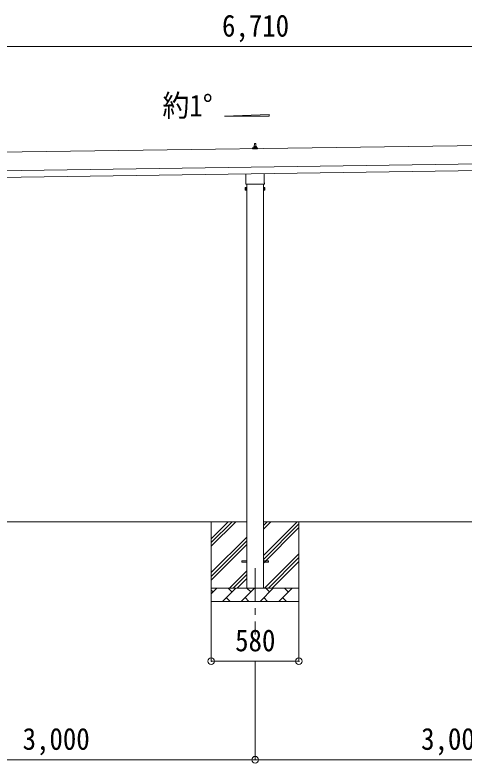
# Model space of a CAD drawing. Units: millimetres at full size, sheet at 1:50; some dimension numbers follow another scale. Extents: x -14053 to 14053, y -9700 to 9700.
# Drawn here: x 600 to 3981, y -6767 to -1136 of the extents above; entities that cross this region are included whole.
import ezdxf
from ezdxf.enums import TextEntityAlignment as Align

# ---------------------------------------------------------------- set-up
doc = ezdxf.new("R2010")
doc.units = ezdxf.units.MM
doc.header["$LTSCALE"] = 50
doc.header["$PDMODE"] = 32
doc.header["$PDSIZE"] = 50
doc.linetypes.add('CHAIN1', pattern=[8, 5, -1, 1, -1])
for name, color, linetype, lineweight in [('0-0_0', 7, 'Continuous', 9), ('0-1_Defpoints', 4, 'Continuous', 9), ('0-5_ELV2', 4, 'Continuous', 9), ('0-6_PARTS1', 6, 'Continuous', 9)]:
    doc.layers.add(name, color=color, linetype=linetype, lineweight=lineweight)
doc.styles.add('ＭＳ ゴシック', font='')
doc.styles.get('ＭＳ ゴシック').set_extended_font_data('MS Gothic')

msp = doc.modelspace()

# ---------------------------------------------------------------- linework, layer by layer
at = {"layer": '0-0_0'}
for p, q in [((2345.37, -4950.76), (-529.63, -4950.76)), ((2077.87, -4950.76), (2077.87, -5550.76)), ((2077.87, -5135.81), (2262.93, -4950.76)), ((2077.87, -5107.53), (2234.64, -4950.76)), ((2077.87, -5079.24), (2206.36, -4950.76)), ((5345.37, -4950.76), (2470.37, -4950.76)), ((2470.37, -5205.86), (2725.47, -4950.76)), ((2470.37, -5007.87), (2527.48, -4950.76)), ((2470.37, -4979.58), (2499.2, -4950.76)), ((2737.87, -4950.76), (2737.87, -5550.76)), ((2470.37, -5234.14), (2737.87, -4966.64)), ((2470.37, -5262.43), (2737.87, -4994.93)), ((2077.87, -5333.8), (2345.37, -5066.3)), ((2077.87, -5362.08), (2345.37, -5094.58)), ((2077.87, -5390.37), (2345.37, -5122.87)), ((2480.03, -5450.76), (2737.87, -5192.92)), ((2508.32, -5450.76), (2737.87, -5221.2)), ((2536.6, -5450.76), (2737.87, -5249.48)), ((2215.47, -5450.76), (2345.37, -5320.86)), ((2243.76, -5450.76), (2345.37, -5349.14)), ((2272.04, -5450.76), (2345.37, -5377.43)), ((2077.87, -5450.76), (2737.87, -5450.76)), ((2077.87, -5493.65), (2120.77, -5450.76)), ((2162.19, -5550.76), (2262.19, -5450.76)), ((2233.64, -5479.31), (2205.08, -5450.76)), ((2303.61, -5550.76), (2403.61, -5450.76)), ((2375.06, -5479.31), (2346.5, -5450.76)), ((2445.03, -5550.76), (2545.03, -5450.76)), ((2516.48, -5479.31), (2487.93, -5450.76)), ((2586.45, -5550.76), (2686.45, -5450.76)), ((2657.9, -5479.31), (2629.35, -5450.76)), ((2734.59, -5450.76), (2737.87, -5447.47)), ((2092.21, -5479.31), (2077.87, -5464.97)), ((2737.87, -5550.76), (2077.87, -5550.76)), ((2190.74, -5522.21), (2219.3, -5550.76)), ((2332.16, -5522.21), (2360.72, -5550.76)), ((2473.59, -5522.21), (2502.14, -5550.76)), ((2615.01, -5522.21), (2643.56, -5550.76))]:
    msp.add_line(p, q, dxfattribs=at)
at = {"layer": '0-1_Defpoints'}
for p, q in [((4450.11, -2112.31), (-914.85, -2188.95)), ((2389.62, -2144.14), (2389.62, -2136.43)), ((2390.01, -2135.64), (2425.74, -2135.64)), ((2390.39, -2135.46), (2397.11, -2133.83)), ((2397.49, -2133.64), (2418.26, -2133.64)), ((2397.87, -2132.85), (2397.87, -2128.64)), ((2398.87, -2128.64), (2416.87, -2128.64)), ((2401.87, -2128.64), (2402.6, -2105.12)), ((2403.6, -2104.14), (2412.15, -2104.14)), ((2413.15, -2105.12), (2413.87, -2128.64)), ((2417.87, -2132.85), (2417.87, -2128.64)), ((2425.36, -2135.46), (2418.64, -2133.83)), ((2426.12, -2144.14), (2426.12, -2136.43)), ((2426.12, -2144.14), (2389.62, -2144.14)), ((-912.85, -2328.94), (4452.11, -2252.3)), ((-912.13, -2378.94), (4452.82, -2302.29)), ((2339.57, -2398.13), (2339.57, -2332.48)), ((2476.17, -2330.53), (2476.17, -2398.13)), ((2337.87, -2406.9), (2337.87, -2401.4)), ((2475.81, -2410.4), (2339.94, -2410.4)), ((2345.37, -2410.4), (2345.37, -5450.76)), ((2470.37, -5450.76), (2470.37, -2410.4)), ((2477.87, -2401.4), (2477.87, -2406.9)), ((2333.87, -2436.4), (2334.63, -2435.09)), ((2333.87, -2436.4), (2333.87, -2453.4)), ((2333.87, -2453.4), (2334.63, -2454.72)), ((2340.87, -2439.99), (2334.63, -2439.99)), ((2340.87, -2449.81), (2334.63, -2449.81)), ((2340.87, -2454.72), (2334.63, -2454.72)), ((2343.37, -2454.1), (2340.87, -2454.1)), ((2472.37, -2454.1), (2474.87, -2454.1)), ((2474.87, -2439.99), (2481.12, -2439.99)), ((2474.87, -2449.81), (2481.12, -2449.81)), ((2474.87, -2454.72), (2481.12, -2454.72)), ((2481.87, -2436.4), (2481.12, -2435.09)), ((2481.87, -2453.4), (2481.12, -2454.72)), ((2481.87, -2436.4), (2481.87, -2453.4)), ((2307.87, -5246.26), (2345.37, -5246.26)), ((2307.87, -5255.26), (2307.87, -5246.26)), ((2307.87, -5255.26), (2345.37, -5255.26)), ((2470.37, -5246.26), (2507.87, -5246.26)), ((2470.37, -5255.26), (2507.87, -5255.26)), ((2507.87, -5255.26), (2507.87, -5246.26))]:
    msp.add_line(p, q, dxfattribs=at)
at = {"layer": '0-1_Defpoints', "color": 7, "linetype": 'CHAIN1'}
msp.add_line((2407.87, -5300.76), (2407.87, -5800.76), dxfattribs=at)
at = {"layer": '0-1_Defpoints'}
for points in [[(2340.87, -2454.72), (2340.87, -2435.09), (2334.63, -2435.09)], [(2340.87, -2454.1), (2340.87, -2435.7), (2343.37, -2435.7)], [(2474.87, -2454.1), (2474.87, -2435.7), (2472.37, -2435.7)], [(2474.87, -2454.72), (2474.87, -2435.09), (2481.12, -2435.09)]]:
    msp.add_lwpolyline(points, dxfattribs=at)
for points in [[(2343.37, -2455.4), (2343.37, -2434.4), (2345.37, -2434.4), (2345.37, -2455.4)], [(2472.37, -2455.4), (2472.37, -2434.4), (2470.37, -2434.4), (2470.37, -2455.4)]]:
    msp.add_lwpolyline(points, close=True, dxfattribs=at)
for centre, radius, start, end in [((2390.62, -2136.43), 1, 103.62699, 180), ((2396.87, -2132.85), 1, 283.62699, 0), ((2401.96, -2129.27), 4.13, 90, 171.17633), ((2398.87, -2129.64), 1, 90, 180), ((2403.6, -2105.14), 1, 90, 178.60509), ((2411.21, -2128.64), 4.83, 133.60282, 180), ((2404.54, -2128.64), 4.83, 0, 46.39718), ((2412.15, -2105.14), 1, 1.39491, 90), ((2413.79, -2129.27), 4.13, 8.82367, 90), ((2416.87, -2129.64), 1, 0, 90), ((2418.87, -2132.85), 1, 180, 256.37301), ((2425.12, -2136.43), 1, 0, 76.37301), ((2341.87, -2401.4), 4, 125.09963, 180), ((2341.87, -2406.9), 4, 180, 194.47751), ((2341.87, -2406.9), 4, 194.47751, 241.04498), ((2473.87, -2406.9), 4, 298.95502, 345.52249), ((2473.87, -2401.4), 4, 0, 54.90037), ((2473.87, -2406.9), 4, 345.52249, 0), ((2338.22, -2437.54), 4.34, 145.61575, 214.38425), ((2350.12, -2444.9), 16.24, 162.41205, 197.58795), ((2338.22, -2452.26), 4.34, 145.61575, 214.38425), ((2465.63, -2444.9), 16.24, 342.41205, 17.58795), ((2477.53, -2437.54), 4.34, 325.61575, 34.38425), ((2477.53, -2452.26), 4.34, 325.61575, 34.38425)]:
    msp.add_arc(centre, radius, start, end, dxfattribs=at)
at = {"layer": '0-5_ELV2'}
for p, q in [((2177.75, -1896.93), (2513.75, -1884.52)), ((2513.75, -1896.93), (2177.75, -1896.93)), ((2513.75, -1884.52), (2513.75, -1896.93))]:
    msp.add_line(p, q, dxfattribs=at)
at = {"layer": '0-6_PARTS1'}
for p, q in [((-946.13, -1373.15), (5763.87, -1373.15)), ((2077.87, -6000.82), (2077.87, -5550.76)), ((2737.87, -6000.82), (2737.87, -5550.76)), ((2077.87, -6000.82), (2737.87, -6000.82)), ((2407.87, -6742.41), (2407.87, -6000.82)), ((-592.13, -6742.41), (2407.87, -6742.41)), ((2407.87, -6742.41), (5407.87, -6742.41))]:
    msp.add_line(p, q, dxfattribs=at)
for p in [(2077.87, -6000.82), (2737.87, -6000.82), (2407.87, -6742.41)]:
    msp.add_point(p, dxfattribs=at)

# ---------------------------------------------------------------- texts
at = {"layer": '0-5_ELV2', "color": 7, "style": 'ＭＳ ゴシック', "width": 0.9}
msp.add_text('約1°', height=165, dxfattribs=at).set_placement((1710.65, -1949.33), align=Align.BOTTOM_LEFT)
at = {"layer": '0-6_PARTS1', "color": 7, "style": 'ＭＳ ゴシック', "width": 0.9}
for s, p in [('6,710', (2158.87, -1348.15)), ('580', (2257.87, -5975.82)), ('3,000', (657.87, -6717.41)), ('3,000', (3657.87, -6717.41))]:
    msp.add_text(s, height=165, dxfattribs=at).set_placement(p, align=Align.BOTTOM_LEFT)

doc.saveas('drawing.dxf')
